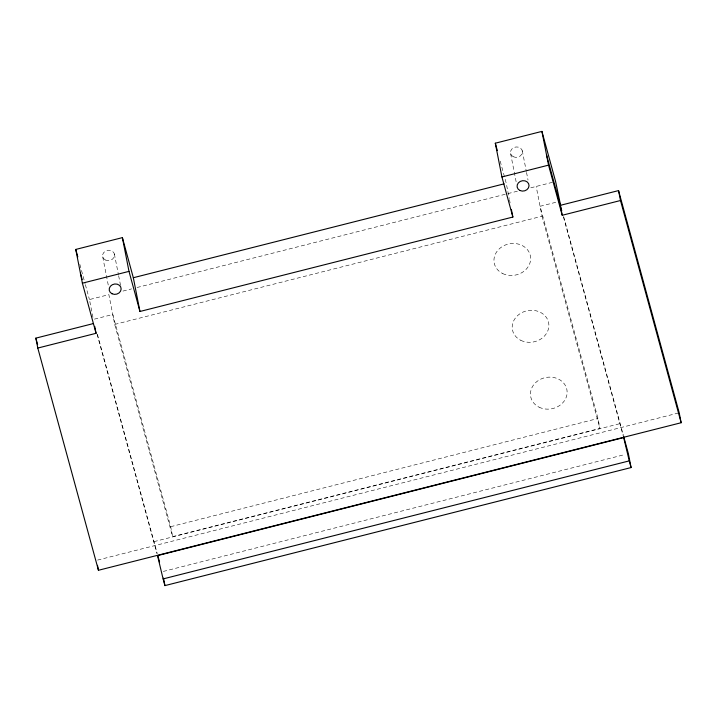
<?xml version="1.0" encoding="UTF-8"?>
<svg xmlns="http://www.w3.org/2000/svg" width="717" height="717" viewBox="0 0 717 717"><rect width="100%" height="100%" fill="white"/><g stroke="black" fill="none" stroke-linecap="round" stroke-linejoin="round"><path stroke-width="0.54" stroke-dasharray="3.58 2.69" d="M92.932 317.317L89.446 299.563L108.867 294.642L114.711 324.416L172.636 536.612L599.941 428.407L597.996 418.486L540.071 206.29L558.418 201.647M122.965 291.075L131.641 288.879M137.064 287.499L517.746 191.116M530.759 187.818L552.368 182.342M94.42 319.137L112.766 314.494L170.682 526.69L172.636 536.612M114.711 324.416L542.025 216.22L536.182 186.447M170.682 526.69L597.996 418.486M154.003 541.631L620.151 423.595M97.584 560.085L679.205 412.813M163.288 571.431L625.107 454.488M563.616 216.48L623.378 435.407M563.517 217.215L623.127 435.586M542.025 216.22L599.941 428.407M500.197 161.146L506.247 183.301L509.24 198.546M79.838 264.367L85.081 283.565M85.368 284.631L89.446 299.563M97.467 334.516L157.22 553.443M97.064 334.167L156.969 553.623M522.263 150.669L526.323 171.354M526.529 172.439L528.026 180.057M510.612 153.617L516.159 181.921M509.455 199.631L510.092 202.893M114.37 253.952L118.43 274.629M118.646 275.722L120.779 286.603M102.719 256.901L108.491 286.289M513.282 156.736A6.014 5.189 -11.1 0 0 522.415 152.013A6.014 5.189 -11.1 0 0 513.605 147.684A6.014 5.189 -11.1 0 0 513.282 156.736M105.399 260.011A6.014 5.189 -11.1 0 0 114.532 255.297A6.014 5.189 -11.1 0 0 105.722 250.968A6.014 5.189 -11.1 0 0 105.399 260.011M502.626 273.536A18.445 15.926 -11.1 0 0 530.643 259.079A18.445 15.926 -11.1 0 0 503.621 245.797A18.445 15.926 -11.1 0 0 502.626 273.536M520.874 340.369A18.445 15.926 -11.1 0 0 548.881 325.912A18.445 15.926 -11.1 0 0 521.859 312.63A18.445 15.926 -11.1 0 0 520.874 340.369M539.112 407.202A18.445 15.926 -11.1 0 0 567.129 392.746A18.445 15.926 -11.1 0 0 540.107 379.463A18.445 15.926 -11.1 0 0 539.112 407.202"/><path stroke-width="1.08" d="M618.547 190.588L620.492 200.518L562.227 215.27L560.273 205.349L618.547 190.588L679.205 412.813L681.15 422.734L98.453 570.275L37.795 348.059L96.069 333.306L82.383 283.179L75.76 249.435L122.383 237.632L133.326 277.73L139.949 311.474L512.87 217.045L511.373 209.427M512.87 217.045L501.927 176.947L495.304 143.203L541.918 131.399L555.603 181.526L560.676 205.689M82.383 283.179L128.997 271.376L122.383 237.632M501.927 176.947L548.541 165.143L541.918 131.399M133.326 277.73L504.078 183.857M37.795 348.059L35.85 338.137L93.04 323.654M163.109 578.915L629.266 460.879L631.085 467.565L164.937 585.601L163.109 578.915L157.516 555.621L623.673 437.585L629.266 460.879M620.492 200.518L681.15 422.734M623.673 436.483L628.361 453.673L631.085 467.565M546.596 155.222L561.752 210.735M548.541 165.143L562.227 215.27M495.304 143.203L497.32 150.588M128.997 271.376L139.949 311.474M75.76 249.435L77.803 256.901M157.812 555.594L159.568 562.038M80.438 273.258L82.186 279.657M35.85 338.137L37.616 344.608M163.467 578.117L164.937 585.601M94.707 326.36L96.069 333.306M97.485 565.319L98.453 570.275M519.906 190.48A6.014 5.189 -11.1 0 0 529.038 185.757A6.014 5.189 -11.1 0 0 520.228 181.428A6.014 5.189 -11.1 0 0 519.906 190.48M112.013 293.755A6.014 5.189 -11.1 0 0 121.146 289.041A6.014 5.189 -11.1 0 0 112.336 284.712A6.014 5.189 -11.1 0 0 112.013 293.755"/></g></svg>
